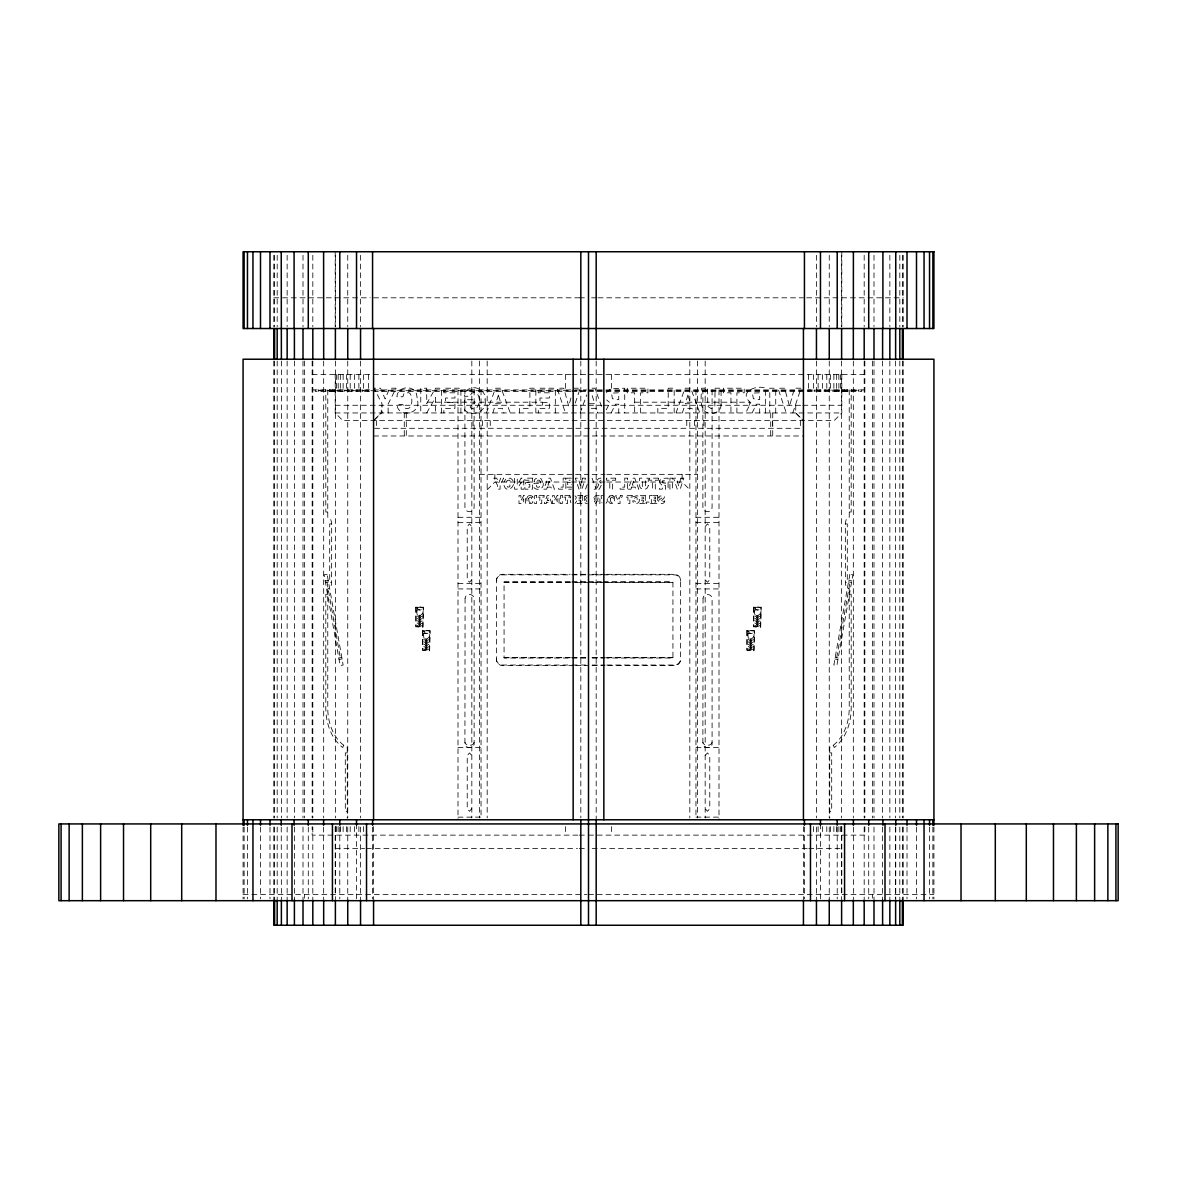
<?xml version="1.0" encoding="UTF-8"?>
<svg xmlns="http://www.w3.org/2000/svg" width="1177" height="1177" viewBox="0 0 1177 1177"><rect width="100%" height="100%" fill="white"/><g stroke="black" fill="none" stroke-linecap="round" stroke-linejoin="round"><path stroke-width="0.75" stroke-dasharray="5 3.75" d="M471.83 579.643L469.52 582.291L467.225 579.643L467.225 526.575L469.52 523.912L471.83 526.575M471.83 808.643L469.52 811.291L467.225 808.643L467.225 755.56L469.52 752.912L471.83 755.56M705.17 526.575L707.48 523.912L709.775 526.575L709.775 579.643L707.48 582.291L705.17 579.643M705.17 755.56L707.48 752.912L709.775 755.56L709.775 808.643L707.48 811.291L705.17 808.643M576.686 501.005L575.112 503.329M506.654 481.967L507.155 480.525L509.067 480.128A1.501 1.501 0 0 1 510.068 480.819L509.847 486.822L507.773 487.131L506.669 485.439L504.021 485.439C506.551 494.914 518.292 484.747 511.554 479.024A4.208 4.208 0 0 0 509.921 478.171L506.051 478.598L504.006 481.967M836.7 657.737L850.029 582.144M474.125 742.334C473.419 746.306 465.621 746.306 464.915 742.334M712.085 742.334C711.379 746.306 703.581 746.306 702.875 742.334M570.948 398.032L568.712 406.212L563.783 388.204L557.118 388.204L565.446 412.95M492.825 412.95L494.266 408.331L502.447 408.331L503.874 412.95M682.38 412.95L683.822 408.331L692.002 408.331L693.43 412.95M575.273 403.049L580.232 388.204L573.626 388.204M792.798 412.95L801.051 388.204L794.446 388.204L789.532 406.212L784.603 388.204L777.938 388.204L786.265 412.95M486.425 412.95L495.561 388.204L501.167 388.204L510.244 412.95M580.114 412.95L586.823 394.81M587.264 484.453L585.513 489.176L588.368 489.176M675.981 412.95L685.117 388.204L690.722 388.204L699.8 412.95M343.669 745.218L342.684 747.513C330.943 738.332 325.911 722.884 325.808 708.407L325.808 594.238L327.765 594.238M611.157 412.95L615.527 404.197L618.749 404.197L618.749 412.95M601.27 485.277L599.328 489.176L596.489 489.176L598.784 484.615C595.121 483.026 597.225 477.362 601.035 478.156M752.088 412.95L756.443 404.197L759.68 404.197L759.68 412.95M606.243 409.831L609.936 402.711L606.67 399.959M426.692 412.95L435.461 397.546L435.461 412.95M527.885 496.282L526.707 498.327L527.252 502.241A3.193 3.193 0 0 0 529.091 503.55L531.004 503.565A3.09 3.09 0 0 0 532.813 502.285L532.857 496.974M612.702 495.664L610.789 495.664A3.193 3.193 0 0 0 609.583 496.282L608.391 498.327L608.95 502.241A3.193 3.193 0 0 0 610.775 503.55L612.687 503.565A3.09 3.09 0 0 0 614.512 502.285L614.541 496.974A3.09 3.09 0 0 0 613.555 496.032M606.243 392.515L611.054 388.69L624.722 388.204L624.722 412.95M373.653 420.63L381.274 412.95L381.245 405.271M575.582 499.431L576.347 497.15L574.979 495.826M374.845 419.35L381.245 412.95M487.175 489.706L494.855 482.026L588.5 482.026M841.805 374.566L841.805 412.95L834.14 420.63L342.86 420.63L335.195 412.95L335.195 374.566M606.023 503.256L607.258 501.49L607.317 495.649M586.911 497.165L585.587 499.431L586.896 502.064M325.19 580.894L328.206 580.364M325.455 582.409L328.471 581.865M338.785 658.002L341.801 657.472M339.05 659.517L342.08 658.973M601.035 480.201L599.52 481.731L601.035 483.232M587.308 495.649L586.308 495.767A3.531 3.531 0 0 0 585.028 496.385M273.785 297.81L370.314 297.81M373.565 297.81L578.996 297.81M579.319 297.81L586.97 297.81M591.575 297.81L597.681 297.81M598.004 297.81L803.435 297.81M806.686 297.81L903.215 297.81M312.155 374.566L570.786 374.566M571.963 374.566L586.735 374.566M588.5 374.566L864.845 374.566M592.06 388.204L594.856 388.204L601.521 406.345M312.155 389.925L586.735 389.925M588.5 389.925L864.845 389.925M318.305 390.69L570.786 390.69M571.963 390.69L586.735 390.69M588.5 390.69L858.695 390.69M570.786 391.455L315.23 391.455L315.23 389.925M571.963 391.455L586.735 391.455M588.5 391.455L861.77 391.455L861.77 389.925M634.55 402.196L749.705 402.196L749.705 405.271M589.397 403.726L594.709 403.726L592.06 395.134M335.195 405.271L570.154 405.271M571.963 405.271L586.661 405.271M588.5 405.271L601.359 405.271M603.168 405.271L801.92 405.271M802.846 405.271L841.805 405.271M591.237 408.331L596.136 408.331L597.563 412.95M335.195 412.95L841.805 412.95M374.61 428.296L803.435 428.296M373.565 435.976L803.435 435.976M479.495 474.36L573.817 474.36M575.641 474.36L588.5 474.36M592.178 474.36L605.022 474.36M606.861 474.36L697.505 474.36M571.448 478.156L566.887 478.156L566.887 480.216L570.183 480.216M592.178 482.026L605.022 482.026M606.861 482.026L682.145 482.026L689.825 489.706M570.448 482.541L567.667 482.541L567.667 484.497L571.831 484.497M571.831 487.131L566.902 487.131L566.902 489.176L571.448 489.176M602.992 495.649L601.094 495.649L601.918 502.917M327.765 511.98L325.808 511.98L325.808 389.925M849.235 511.98L851.192 511.98L851.192 389.925M458 517.292L481.04 517.292M695.96 517.292L719 517.292M458 522.588L481.04 522.588M695.96 522.588L719 522.588M331.664 523.912L329.707 523.912L329.707 582.291L331.664 582.291M845.336 523.912L847.293 523.912L847.293 582.291L845.336 582.291M573.861 665.564L502.535 665.564A6.135 6.047 0 0 1 496.385 659.517L496.385 580.364A6.135 6.047 0 0 1 502.535 574.317L570.212 574.317M572.037 574.317L586.676 574.317M592.163 574.317L604.963 574.317M606.788 574.317L674.465 574.317A6.135 6.047 0 0 1 680.615 580.364L680.615 659.517A6.135 6.047 0 0 1 674.465 665.564L606.788 665.564M496.385 580.894A6.135 6.047 0 0 1 502.535 574.847L570.212 574.847M572.037 574.847L586.676 574.847M588.5 574.847L601.3 574.847M603.139 574.847L674.465 574.847A6.135 6.047 0 0 1 680.615 580.894M570.139 581.865L504.065 581.865L504.065 658.002L570.139 658.002M571.978 581.865L586.661 581.865M588.5 581.865L601.344 581.865M603.183 581.865L672.935 581.865L672.935 658.002L606.861 658.002M504.065 582.144L570.139 582.144M571.978 582.144L586.661 582.144M588.5 582.144L601.344 582.144M603.183 582.144L672.935 582.144M504.065 582.409L573.817 582.409M575.656 582.409L588.5 582.409M592.178 582.409L605.022 582.409M606.861 582.409L672.935 582.409M458 583.615L481.04 583.615M695.96 583.615L719 583.615M458 588.927L481.04 588.927M695.96 588.927L719 588.927M849.235 594.238L851.192 594.238L851.192 708.407C851.089 722.884 846.057 738.332 834.316 747.513L833.331 745.218M504.065 657.472L570.139 657.472M571.978 657.472L586.661 657.472M592.178 657.472L605.022 657.472M606.861 657.472L672.935 657.472M504.065 657.737L570.139 657.737M571.978 657.737L586.661 657.737M592.178 657.737L605.022 657.737M606.861 657.737L672.935 657.737M571.978 658.002L586.661 658.002M592.178 658.002L605.022 658.002M496.385 658.973A6.135 6.047 0 0 0 502.535 665.02L570.212 665.02M572.037 665.02L586.676 665.02M592.163 665.02L604.963 665.02M606.788 665.02L674.465 665.02A6.135 6.047 0 0 0 680.615 658.973M575.7 665.564L588.5 665.564M592.163 665.564L604.963 665.564M458 747.601L481.04 747.601M695.96 747.601L719 747.601M347.259 752.912L345.302 752.912L345.302 811.291L347.259 811.291M829.741 752.912L831.698 752.912L831.698 811.291L829.741 811.291M458 817.132L481.04 817.132M695.96 817.132L719 817.132M577.878 835.126L312.155 835.126L312.155 826.607M579.319 835.126L586.735 835.126M588.5 835.126L864.845 835.126L864.845 826.607M335.195 848.485L364.561 848.485M366.4 848.485L577.48 848.485M579.319 848.485L586.661 848.485M592.178 848.485L808.437 848.485M808.776 848.485L841.805 848.485M243.08 894.549L586.97 894.549M588.5 894.549L933.92 894.549M587.249 503.565L586.749 503.535A3.575 3.575 0 0 1 584.998 502.814M848.794 580.364L851.81 580.894M848.529 581.865L851.545 582.409M835.199 657.472L838.215 658.002M834.92 658.973L837.95 659.517M795.755 405.271L795.755 412.95L802.155 419.35M795.726 412.95L803.347 420.63M570.874 502.756L570.433 501.446A2.133 2.133 0 0 1 570.757 500.299M592.09 478.156L596.121 489.176L593.282 489.176L592.649 487.116M326.971 582.144L340.3 657.737M933.92 827.078L933.92 898.86M932.875 827.078L932.875 898.86M929.536 827.078L929.536 898.86M916.5 827.078L916.5 898.86M907.011 827.078L907.011 898.86M903.215 255.291L903.215 326.706M903.215 361.045L903.215 817.941M903.215 827.078L903.215 898.86M902.362 255.291L902.362 326.706M902.362 361.045L902.362 817.941M902.362 827.078L902.362 898.86M899.817 255.291L899.817 326.706M899.817 361.045L899.817 817.941M899.817 827.078L899.817 898.86M895.756 827.078L895.756 898.86M895.623 361.045L895.623 817.941M895.623 827.078L895.623 898.86M889.856 255.291L889.856 326.706M889.856 361.045L889.856 817.941M889.856 827.078L889.856 898.86M882.603 361.045L882.603 817.941M882.603 827.078L882.603 900.685M873.996 255.291L873.996 326.706M873.996 361.045L873.996 817.941M873.996 827.078L873.996 898.86M872.51 361.045L872.51 817.941M872.51 894.549L872.51 898.154M868.714 827.078L868.714 898.86M864.845 361.045L864.845 817.941M864.183 255.291L864.183 326.706M864.183 361.045L864.183 817.941M864.183 827.078L864.183 898.86M858.695 389.925L858.695 391.455M858.224 389.925L858.224 390.69M856.812 389.925L856.812 390.69M854.487 389.925L854.487 390.69M853.325 361.045L853.325 817.941M853.399 827.078L853.399 898.86M851.295 389.925L851.295 390.69M849.235 389.925L849.235 517.292L846.484 518.836L845.336 522.588L845.38 584.322L846.866 587.838L849.235 588.927L849.235 708.333C849.191 723.325 843.291 739.789 829.741 747.601L829.741 817.132A3.502 3.502 0 0 0 829.888 818.147M847.955 389.925L847.955 391.455M847.587 389.925L847.587 391.455M847.278 389.925L847.278 390.69M846.454 389.925L846.454 391.455M844.88 389.925L844.88 391.455M844.527 389.925L844.571 391.455M843.482 389.925L843.482 391.455M842.511 389.925L842.511 390.69M841.996 389.925L841.996 391.455M841.805 251.746L841.805 326.706M841.805 826.607L841.805 894.549M841.614 255.291L841.614 326.706M841.614 361.045L841.614 817.941M841.481 826.607L841.614 898.86M840.51 374.566L840.51 389.925M840.51 826.607L840.51 835.126M839.333 389.925L839.333 391.455M838.892 374.566L838.892 389.925M838.892 826.607L838.892 835.126M838.76 389.925L838.76 391.455M837.082 389.925L837.082 390.69M837.215 827.078L837.215 898.86M836.67 374.566L836.67 389.925M836.67 826.607L836.67 835.126M836.317 389.925L836.317 391.455M834.92 389.925L834.92 391.455M833.875 374.566L833.875 389.925M833.875 826.607L833.875 835.126M832.742 389.925L832.742 391.455M831.065 389.925L831.065 390.69M830.565 374.566L830.535 391.455M830.565 826.607L830.565 835.126M829.255 255.291L829.255 326.706M829.255 361.045L829.255 817.941M829.255 827.078L829.255 900.685M828.667 389.925L828.667 391.455M826.798 374.566L826.798 389.925M826.798 826.607L826.798 835.126M825.695 389.925L825.695 391.455M824.577 389.925L824.577 390.69M824.165 389.925L824.165 391.455M822.62 374.566L822.62 389.925M822.62 826.607L822.62 835.126M820.472 389.925L820.472 391.455M820.472 823.929L820.472 898.86M819.295 389.925L819.295 391.455M818.118 374.566L818.118 389.925M818.118 826.607L818.118 835.126M817.735 389.925L817.735 390.69M816.455 255.291L816.455 326.706M816.455 361.045L816.455 817.941M816.455 827.078L816.455 898.86M814.955 389.925L814.955 391.455M814.16 389.925L814.16 391.455M813.366 374.566L813.366 389.925M813.366 826.607L813.366 835.126M810.644 389.925L810.644 390.69M809.246 389.925L809.246 391.455M808.834 389.925L808.834 391.455M808.437 374.566L808.437 389.925M804.435 827.078L804.435 898.86M803.435 826.607L803.435 898.86M800.36 420.63L800.36 428.296M775.731 412.95L775.731 388.204L769.787 388.204L769.787 412.95M772.73 412.95L772.73 435.976M772.524 420.63L772.524 428.296M770.714 412.95L770.714 435.976M765.638 412.95L765.638 388.204C756.075 384.349 737.626 392.559 750.852 402.711L745.688 412.95M736.905 412.95L736.905 392.809L744.202 392.809L744.202 388.204L723.517 388.204L723.517 392.809L730.946 392.809L730.946 412.95M719 389.925L719 819.781M712.085 389.925L712.085 506.669C712.673 513.378 702.286 513.378 702.875 506.669L702.875 389.925M705.17 361.045L705.17 817.941M703.905 420.63L703.905 428.296M697.505 361.045L697.505 817.941M695.96 389.925L695.96 818.147M694.43 420.63L694.43 428.296M689.825 361.045L689.825 817.941M686.75 420.63L686.75 428.296M682.145 474.36L682.145 482.026M674.171 412.95L674.171 388.204L668.212 388.204L668.212 408.36L657.825 408.36L657.825 412.95M640.626 412.95L640.626 392.809L647.909 392.809L647.909 388.204L627.223 388.204L627.223 392.809L634.653 392.809L634.653 412.95M611.525 374.566L611.525 391.455M611.525 826.607L611.525 835.126M596.18 361.045L596.18 819.781M580.82 361.045L580.82 817.941M565.475 374.566L565.475 391.455M565.475 826.607L565.475 835.126M555.323 412.95L555.323 388.204L538.242 388.204L538.242 392.809L549.365 392.809L549.365 398.032L539.978 398.032L539.978 402.446L549.365 402.446L549.365 408.36L538.286 408.36L538.286 412.95M542.45 405.271L542.45 402.196L427.295 402.196L427.295 405.271M535.844 412.95L535.844 388.204L529.885 388.204L529.885 408.36L519.498 408.36L519.498 412.95M494.855 474.36L494.855 482.026M490.25 420.63L490.25 428.296M487.175 361.045L487.175 817.941M482.57 420.63L482.57 428.296M481.04 389.925L481.04 818.147M479.495 361.045L479.495 817.941M474.125 389.925L474.125 506.669C474.714 513.378 464.327 513.378 464.915 506.669L464.915 389.925M473.095 420.63L473.095 428.296M471.83 361.045L471.83 817.941M460.898 412.95L460.898 388.204L443.832 388.204L443.832 392.809L454.94 392.809L454.94 398.032L445.553 398.032L445.553 402.446L454.94 402.446L454.94 408.36L443.861 408.36L443.861 412.95M458 389.925L458 819.781M441.434 412.95L441.434 388.204L435.461 388.204L426.721 403.608L426.721 388.204L420.763 388.204L420.763 412.95M406.286 412.95L406.286 435.976M404.27 412.95L404.27 435.976M388.13 412.95L388.13 404.064L396.075 388.204L389.675 388.204L385.1 398.944L380.554 388.204L374.109 388.204L382.084 404.064L382.084 412.95M376.64 420.63L376.64 428.296M373.565 826.607L373.565 898.86M372.565 827.078L372.565 898.86M368.563 374.566L368.563 389.925M368.166 389.925L368.166 391.455M367.754 389.925L367.754 391.455M366.356 389.925L366.356 390.69M363.634 374.566L363.634 389.925M363.634 826.607L363.634 835.126M362.84 389.925L362.84 391.455M362.045 389.925L362.045 391.455M360.545 255.291L360.545 326.706M360.545 361.045L360.545 817.941M360.545 827.078L360.545 898.86M359.265 389.925L359.265 390.69M358.882 374.566L358.882 389.925M358.882 826.607L358.882 835.126M357.705 389.925L357.705 391.455M356.528 389.925L356.528 391.455M356.528 823.929L356.528 898.86M354.38 374.566L354.38 389.925M354.38 826.607L354.38 835.126M352.835 389.925L352.835 391.455M352.423 389.925L352.423 390.69M351.305 389.925L351.305 391.455M350.202 374.566L350.202 389.925M350.202 826.607L350.202 835.126M348.333 389.925L348.333 391.455M347.745 255.291L347.745 326.706M347.745 361.045L347.745 817.941M347.745 827.078L347.745 900.685M346.435 374.566L346.465 391.455M346.435 826.607L346.435 835.126M345.935 389.925L345.935 390.69M344.258 389.925L344.258 391.455M343.125 374.566L343.125 389.925M343.125 826.607L343.125 835.126M342.08 389.925L342.08 391.455M340.683 389.925L340.683 391.455M340.33 374.566L340.33 389.925M340.33 826.607L340.33 835.126M339.918 389.925L339.918 390.69M339.785 827.078L339.785 898.86M338.108 374.566L338.24 391.455M338.108 826.607L338.108 835.126M337.667 389.925L337.667 391.455M336.49 374.566L336.49 389.925M336.49 826.607L336.49 835.126M335.386 255.291L335.386 326.706M335.386 361.045L335.386 817.941M335.519 826.607L335.386 898.86M335.195 251.746L335.195 326.706M335.195 826.607L335.195 894.549M335.004 389.925L335.004 391.455M334.489 389.925L334.489 390.69M333.518 389.925L333.518 391.455M332.429 389.925L332.473 391.455M332.12 389.925L332.12 391.455M330.546 389.925L330.546 391.455M329.722 389.925L329.722 390.69M329.413 389.925L329.413 391.455M329.045 389.925L329.045 391.455M327.765 389.925L327.765 517.292L330.516 518.836L331.664 522.588L331.62 584.322L330.516 587.382L327.765 588.927L327.765 708.333C327.809 723.325 333.709 739.789 347.259 747.601L347.259 817.132A3.502 3.502 0 0 1 347.112 818.147M325.705 389.925L325.705 390.69M323.675 361.045L323.675 817.941M323.601 827.078L323.675 898.86M322.513 389.925L322.513 390.69M320.188 389.925L320.188 390.69M318.776 389.925L318.776 390.69M318.305 389.925L318.305 391.455M312.817 255.291L312.817 326.706M312.817 361.045L312.817 817.941M312.817 827.078L312.817 898.86M312.155 361.045L312.155 817.941M308.286 827.078L308.286 898.86M304.49 361.045L304.49 817.941M304.49 894.549L304.49 898.154M303.004 255.291L303.004 326.706M303.004 361.045L303.004 817.941M303.004 827.078L303.004 898.86M294.397 361.045L294.397 817.941M294.397 827.078L294.397 900.685M287.144 255.291L287.144 326.706M287.144 361.045L287.144 817.941M287.144 827.078L287.144 898.86M281.377 361.045L281.377 817.941M281.244 827.078L281.377 898.86M277.183 255.291L277.183 326.706M277.183 361.045L277.183 817.941M277.183 827.078L277.183 898.86M274.638 255.291L274.638 326.706M274.638 361.045L274.638 817.941M274.638 827.078L274.638 898.86M273.785 255.291L273.785 326.706M273.785 361.045L273.785 817.941M273.785 827.078L273.785 898.86M269.989 827.078L269.989 898.86M260.5 827.078L260.5 898.86M247.464 827.078L247.464 898.86M244.125 827.078L244.125 898.86M243.08 827.078L243.08 898.86M612.423 495.664A3.193 3.193 0 0 1 613.644 496.282M585.425 496.12A3.31 3.31 0 0 0 584.38 497.062L584.351 502.138A3.34 3.34 0 0 0 585.396 503.079M570.433 498.003A2.251 2.251 0 0 1 570.816 496.709M532.887 497.018A3.222 3.222 0 0 0 531.018 495.664L529.106 495.664A3.134 3.134 0 0 0 527.281 496.959M608.965 496.959A3.134 3.134 0 0 1 609.951 496.017M485.101 399.9C487.469 411.656 472.168 417.658 464.371 409.89L464.371 399.724L474.478 399.724L474.478 403.829L470.329 403.829L470.329 407.669C481.57 414.687 482.555 387.866 471.447 393.324L470.123 396.281L464.385 396.281L465.342 392.603A7.548 7.548 0 0 1 468.77 389.043C476.347 384.908 486.263 391.029 485.101 399.9M543.244 483.364C544.289 488.602 537.492 491.265 534.02 487.808L534.02 483.291L538.507 483.291L538.507 485.115L536.668 485.115L536.668 486.822C541.67 489.941 542.111 478.009 537.168 480.437L536.58 481.761L534.02 481.761L534.446 480.113A3.354 3.354 0 0 1 535.976 478.539L541.023 478.656L543.244 483.364M417.688 401.136C420.351 414.466 397.885 418.144 396.987 404.564L402.917 404.564L404.064 407.639C412.45 412.23 413.068 399.091 410.538 394.192A3.369 3.369 0 0 0 408.316 392.632L404.02 393.515L402.872 396.752L396.929 396.752C397.061 390.161 404.358 386.468 410.214 388.219A9.445 9.445 0 0 1 413.907 390.161L416.423 393.559L417.688 401.136M639.302 499.784C640.156 504.05 632.961 505.227 632.667 500.887L634.565 500.887C638.169 506.257 638.008 492.869 634.565 498.386L632.652 498.386L633.255 496.709L636.904 495.649A3.001 3.001 0 0 1 638.405 496.591L639.302 499.784M593.841 497.503L595.165 500.284L593.517 503.565L595.562 503.565L596.96 500.769L597.99 500.769L597.99 503.565L599.902 503.565L599.902 495.649L595.533 495.811L593.841 497.503M659.65 480.746L660.047 483.394L661.503 484.615L659.208 489.176L662.048 489.176L663.99 485.277L665.432 485.277L665.432 489.176L668.08 489.176L668.08 478.156L662.004 478.377L659.65 480.746M528.635 498.401C529.326 510.038 534.961 492.457 528.635 498.401M610.319 498.401C611.01 510.038 616.645 492.457 610.319 498.401M648.262 485.424L647.585 487.705L645.702 489.058L640.744 488.278L639.714 486.513L639.582 478.156L642.23 478.156L642.348 486.233L643.907 487.278L645.467 486.263L645.585 478.156L648.262 478.156L648.262 485.424M721.089 404.52C721.398 409.787 716.337 413.701 711.32 413.289C698.064 413.715 701.463 396.355 701.595 388.204L707.568 388.204L707.804 406.345L711.32 408.699L714.822 406.418L715.086 388.204L721.089 388.204L721.089 404.52M465.077 598.166L464.915 744.482C465.474 748.631 473.566 748.631 474.125 744.482L474.125 599.549C474.743 593.826 465.96 592.281 465.077 598.166M703.037 598.166L702.875 744.482C703.434 748.631 711.526 748.631 712.085 744.482L712.085 599.549C712.703 593.826 703.905 592.281 703.037 598.166M415.761 607.229L415.761 626.738L422.94 627.297L423.499 607.229L415.761 607.229M416.128 607.332L416.128 626.635L422.852 626.914L423.117 607.332L416.172 607.229M417.129 608.156C421.41 614.394 425.456 603.389 417.129 608.156M417.099 610.054C414.716 623.884 431.856 607.597 417.144 609.966M417.129 615.954L419.233 617.175L419.233 615.233L417.129 615.954M417.129 618.293L419.233 619.514L419.233 617.572L417.129 618.293M417.129 620.632L419.233 621.853L419.233 619.911L417.129 620.632M417.129 622.971L419.233 624.193L419.233 622.25L417.129 622.971M417.129 625.311L419.233 626.532L419.233 624.59L417.129 625.311M422.16 616.204L420.012 617.175L420.012 615.233L422.16 616.204M422.16 618.543L420.012 619.514L420.012 617.572L422.16 618.543M422.16 620.882L420.012 621.853L420.012 619.911L422.16 620.882M422.16 623.221L420.012 624.193L420.012 622.25L422.16 623.221M422.16 625.561L420.012 626.532L420.012 624.59L422.16 625.561M422.44 630.725L422.44 650.234L429.634 650.793L430.193 630.725L422.44 630.725M422.823 630.828L422.823 650.131L429.531 650.41L429.811 630.828L422.852 630.725M423.808 631.652C428.104 637.89 432.136 626.885 423.808 631.652M423.794 633.55C421.896 647.85 438.109 630.401 423.794 633.55M423.808 639.449L425.927 640.671L425.927 638.728L423.808 639.449M423.808 641.789L425.927 643.01L425.927 641.068L423.808 641.789M423.808 644.128L425.927 645.349L425.927 643.407L423.808 644.128M423.808 646.467L425.927 647.688L425.927 645.746L423.808 646.467M423.808 648.807L425.927 650.028L425.927 648.086L423.808 648.807M428.855 639.699L426.707 640.671L426.707 638.728L428.855 639.699M428.855 642.039L426.707 643.01L426.707 641.068L428.855 642.039M428.855 644.378L426.707 645.349L426.707 643.407L428.855 644.378M428.855 646.717L426.707 647.688L426.707 645.746L428.855 646.717M428.855 649.057L426.707 650.028L426.707 648.086L428.855 649.057M746.807 630.725L746.807 650.234L754.001 650.793L754.56 630.725L746.807 630.725M747.189 630.828L747.189 650.131L753.913 650.41L754.177 630.828L747.233 630.725M748.189 631.652C752.471 637.89 756.502 626.885 748.189 631.652M748.16 633.55C746.424 647.953 762.24 630.195 748.16 633.55M748.189 639.449L750.293 640.671L750.293 638.728L748.189 639.449M748.189 641.789L750.293 643.01L750.293 641.068L748.189 641.789M748.189 644.128L750.293 645.349L750.293 643.407L748.189 644.128M748.189 646.467L750.293 647.688L750.293 645.746L748.189 646.467M753.501 607.229L753.501 626.738L760.695 627.297L761.239 607.229L753.501 607.229M748.189 648.807L750.293 650.028L750.293 648.086L748.189 648.807M753.883 607.332L753.883 626.635L760.592 626.914L760.872 607.332L753.913 607.229M754.869 608.156C759.165 614.394 763.196 603.389 754.869 608.156M754.854 610.054C752.118 623.545 770.052 608.068 754.898 609.966M754.869 615.954L756.988 617.175L756.988 615.233L754.869 615.954M754.869 618.293L756.988 619.514L756.988 617.572L754.869 618.293M754.869 620.632L756.988 621.853L756.988 619.911L754.869 620.632M754.869 622.971L756.988 624.193L756.988 622.25L754.869 622.971M754.869 625.311L756.988 626.532L756.988 624.59L754.869 625.311M753.221 639.699L751.073 640.671L751.073 638.728L753.221 639.699M753.221 642.039L751.073 643.01L751.073 641.068L753.221 642.039M753.221 644.378L751.073 645.349L751.073 643.407L753.221 644.378M753.221 646.717L751.073 647.688L751.073 645.746L753.221 646.717M753.221 649.057L751.073 650.028L751.073 648.086L753.221 649.057M759.915 616.204L757.767 617.175L757.767 615.233L759.915 616.204M759.915 618.543L757.767 619.514L757.767 617.572L759.915 618.543M759.915 620.882L757.767 621.853L757.767 619.911L759.915 620.882M759.915 623.221L757.767 624.193L757.767 622.25L759.915 623.221M759.915 625.561L757.767 626.532L757.767 624.59L759.915 625.561M664.799 501.005C664.873 504.242 658.767 504.771 658.561 501.446A2.133 2.133 0 0 1 659.282 499.813L662.592 497.459L658.561 498.003A2.251 2.251 0 0 1 659.385 496.208C673.641 493.84 652.47 505.477 664.799 501.005M595.753 497.753L595.959 499.019L597.99 499.298L597.99 497.121L595.753 497.753M611.775 394.795L612.423 398.709L618.749 399.606L618.749 392.794L613.497 393.03L611.775 394.795M662.327 481.099L662.607 482.835L665.432 483.232L665.432 480.201L662.327 481.099M752.706 394.795L753.354 398.709L759.68 399.606L759.68 392.794L754.428 393.03L752.706 394.795M849.853 574.317L833.86 665.02L836.876 665.564L852.884 574.847L849.853 574.317M582.63 478.156L580.452 486.175L578.26 478.156L575.288 478.156L578.996 489.176L581.894 489.176L585.572 478.156L582.63 478.156M680.894 478.156L678.717 486.175L676.525 478.156L673.553 478.156L677.261 489.176L680.159 489.176L683.837 478.156L680.894 478.156M498.371 395.134L495.694 403.726L501.019 403.726L498.371 395.134M547.32 487.116L546.672 489.176L543.833 489.176L547.893 478.156L550.395 478.156L554.426 489.176L551.586 489.176L550.954 487.116L547.32 487.116M549.144 481.246L547.952 485.071L550.321 485.071L549.144 481.246M546.761 502.093L546.305 503.565L544.26 503.565L547.173 495.649L548.968 495.649L551.881 503.565L546.761 502.093M548.07 497.871L547.217 500.608L548.923 500.608L548.07 497.871M631.666 487.116L631.034 489.176L628.18 489.176L632.255 478.156L634.741 478.156L638.787 489.176L635.948 489.176L635.315 487.116L631.666 487.116M633.491 481.246L632.314 485.071L634.683 485.071L633.491 481.246M687.927 395.134L685.249 403.726L690.575 403.726L687.927 395.134M500.769 478.156L498.739 482.938L496.709 478.156L493.854 478.156L497.4 485.218L497.4 489.176L500.093 489.176L500.093 485.218L503.624 478.156L500.769 478.156M620.544 495.649L619.073 499.092L617.616 495.649L615.556 495.649L618.116 500.725L618.116 503.565L620.044 503.565L620.044 500.725L622.589 495.649L620.544 495.649M521.146 478.156L517.262 485.012L517.262 478.156L514.614 478.156L514.614 489.176L517.247 489.176L521.146 482.32L521.146 489.176L523.809 489.176L523.809 478.156L521.146 478.156M523.706 495.649L520.896 500.578L520.896 495.649L518.998 495.649L518.998 503.565L520.896 503.565L523.706 498.636L523.706 503.565L525.604 503.565L525.604 495.649L523.706 495.649M557.177 495.649L554.367 500.578L554.367 495.649L552.469 495.649L552.469 503.565L554.367 503.565L557.177 498.636L557.177 503.565L559.075 503.565L559.075 495.649L557.177 495.649M327.147 574.317L324.116 574.847L340.124 665.564L343.14 665.02L327.147 574.317M532.475 478.156L524.868 478.156L524.868 480.216L529.812 480.216L529.812 482.541L525.648 482.541L525.648 484.497L529.812 484.497L529.812 487.131L524.883 487.131L524.883 489.176L532.475 489.176L532.475 478.156M565.828 478.156L563.165 478.156L563.165 487.131L558.545 487.131L558.545 489.176L565.828 489.176L565.828 478.156M615.689 478.156L606.493 478.156L606.493 480.216L609.789 480.216L609.789 489.176L612.452 489.176L612.452 480.216L615.689 480.216L615.689 478.156M627.385 478.156L624.722 478.156L624.722 487.131L620.102 487.131L620.102 489.176L627.385 489.176L627.385 478.156M658.532 478.156L649.336 478.156L649.336 480.216L652.647 480.216L652.647 489.176L655.295 489.176L655.295 480.216L658.532 480.216L658.532 478.156M672.567 478.156L669.919 478.156L669.919 489.176L672.567 489.176L672.567 478.156M536.521 495.649L534.623 495.649L534.623 503.565L536.521 503.565L536.521 495.649M544.083 495.649L537.462 495.649L537.462 497.121L539.831 497.121L539.831 503.565L541.744 503.565L541.744 497.121L544.083 497.121L544.083 495.649M562.312 495.649L560.399 495.649L560.399 503.565L562.312 503.565L562.312 495.649M569.859 495.649L563.239 495.649L563.239 497.121L565.622 497.121L565.622 503.565L567.535 503.565L567.535 497.121L569.859 497.121L569.859 495.649M582.659 495.649L577.201 495.649L577.201 497.121L580.747 497.121L580.747 498.798L577.745 498.798L577.745 500.21L580.747 500.21L580.747 502.093L577.201 502.093L577.201 503.565L582.659 503.565L582.659 495.649M632.167 495.649L625.561 495.649L625.561 497.121L627.929 497.121L627.929 503.565L629.842 503.565L629.842 497.121L632.167 497.121L632.167 495.649M645.305 495.649L639.847 495.649L639.847 497.121L643.407 497.121L643.407 498.798L640.406 498.798L640.406 500.21L643.407 500.21L643.407 502.093L639.861 502.093L639.861 503.565L645.305 503.565L645.305 495.649M651.337 495.649L649.439 495.649L649.439 502.093L646.114 502.093L646.114 503.565L651.337 503.565L651.337 495.649M657.575 495.649L652.117 495.649L652.117 497.121L655.663 497.121L655.663 498.798L652.661 498.798L652.661 500.21L655.663 500.21L655.663 502.093L652.117 502.093L652.117 503.565L657.575 503.565L657.575 495.649"/><path stroke-width="1.5" d="M243.08 819.781L933.92 819.781M1115.914 823.929L1115.914 900.685M1107.866 823.929L1107.866 900.685M1094.625 823.929L1094.625 900.685M1076.381 823.929L1076.381 900.685M1053.474 823.929L1053.474 900.685M1026.3 823.929L1026.3 900.685M995.301 823.929L995.301 900.685M961.021 823.929L961.021 900.685M933.92 825.254L933.92 359.22L243.08 359.22L243.08 825.254M932.875 251.746L932.875 328.515M932.875 819.781L932.875 825.254M929.536 251.746L929.536 328.515M929.536 819.781L929.536 825.254M924.048 251.746L924.048 328.515M924.048 819.781L924.048 900.685M916.5 251.746L916.5 328.515M916.5 819.781L916.5 825.254M907.011 251.746L907.011 328.515M907.011 819.781L907.011 825.254M903.215 328.515L903.215 359.22M903.215 899.964L903.215 925.254L273.785 925.254L273.785 899.964M902.362 328.515L902.362 359.22M902.362 899.964L902.362 925.254M899.817 328.515L899.817 359.22M899.817 899.964L899.817 925.254M895.756 251.746L895.756 328.515M895.756 819.781L895.756 825.254M895.623 328.515L895.623 359.22M895.623 899.964L895.623 925.254M889.856 328.515L889.856 359.22M889.856 899.964L889.856 925.254M885.001 823.929L885.001 900.685M882.912 251.746L882.912 328.515M882.912 819.781L882.912 825.254M882.603 328.515L882.603 359.22M882.603 899.964L882.603 925.254M873.996 328.515L873.996 359.22M873.996 899.964L873.996 925.254M868.714 251.746L868.714 328.515M868.714 819.781L868.714 825.254M864.183 328.515L864.183 359.22M864.183 899.964L864.183 925.254M853.399 251.746L853.325 359.22M853.399 819.781L853.399 825.254M853.325 899.964L853.325 925.254M844.571 823.929L844.571 900.685M841.614 328.515L841.614 359.22M841.614 899.964L841.614 925.254M837.215 251.746L837.215 328.515M837.215 819.781L837.215 825.254M829.255 328.515L829.255 359.22M829.255 899.964L829.255 925.254M820.472 251.746L820.472 328.515M820.472 819.781L820.472 825.254M816.455 328.515L816.455 359.22M816.455 899.964L816.455 925.254M810.467 823.929L810.467 900.685M804.435 251.746L804.435 328.515M804.435 819.781L804.435 825.254M803.435 328.515L803.435 819.781M803.435 899.964L803.435 925.254M603.845 359.22L603.845 819.781M596.18 251.746L596.18 359.22M596.18 819.781L596.18 925.254M588.5 251.746L588.5 925.254M580.82 251.746L580.82 359.22M580.82 819.781L580.82 925.254M573.155 359.22L573.155 819.781M373.565 328.515L373.565 819.781M373.565 899.964L373.565 925.254M372.565 251.746L372.565 328.515M372.565 819.781L372.565 825.254M366.533 823.929L366.533 900.685M360.545 328.515L360.545 359.22M360.545 899.964L360.545 925.254M356.528 251.746L356.528 328.515M356.528 819.781L356.528 825.254M347.745 328.515L347.745 359.22M347.745 899.964L347.745 925.254M339.785 251.746L339.785 328.515M339.785 819.781L339.785 825.254M335.386 328.515L335.386 359.22M335.386 899.964L335.386 925.254M332.429 823.929L332.429 900.685M323.601 251.746L323.675 359.22M323.601 819.781L323.601 825.254M323.675 899.964L323.675 925.254M312.817 328.515L312.817 359.22M312.817 899.964L312.817 925.254M308.286 251.746L308.286 328.515M308.286 819.781L308.286 825.254M303.004 328.515L303.004 359.22M303.004 899.964L303.004 925.254M294.397 328.515L294.397 359.22M294.397 899.964L294.397 925.254M294.088 251.746L294.088 328.515M294.088 819.781L294.088 825.254M291.999 823.929L291.999 900.685M287.144 328.515L287.144 359.22M287.144 899.964L287.144 925.254M281.244 251.746L281.377 359.22M281.244 819.781L281.244 825.254M281.377 899.964L281.377 925.254M277.183 328.515L277.183 359.22M277.183 899.964L277.183 925.254M274.638 328.515L274.638 359.22M274.638 899.964L274.638 925.254M273.785 328.515L273.785 359.22M269.989 251.746L269.989 328.515M269.989 819.781L269.989 825.254M260.5 251.746L260.5 328.515M260.5 819.781L260.5 825.254M252.952 251.746L252.952 328.515M252.952 819.781L252.952 900.685M247.464 251.746L247.464 328.515M247.464 819.781L247.464 825.254M244.125 251.746L244.125 328.515M244.125 819.781L244.125 825.254M215.98 823.929L215.98 900.685M181.699 823.929L181.699 900.685M150.7 823.929L150.7 900.685M123.526 823.929L123.526 900.685M100.619 823.929L100.619 900.685M82.375 823.929L82.375 900.685M69.134 823.929L69.134 900.685M61.086 823.929L61.086 900.685M933.92 251.746L243.08 251.746L243.08 328.515L933.92 328.515L933.92 251.746M1118.15 823.929L58.85 823.929L58.85 900.685L1118.15 900.685L1118.15 823.929"/></g></svg>
